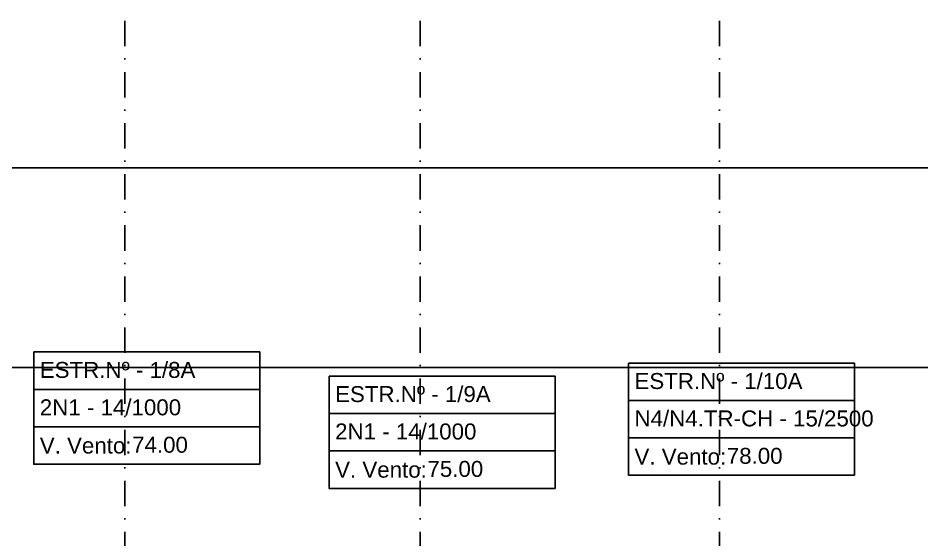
# Model space of a CAD drawing. Header units: metres. Extents: x -121 to 9872, y 3505 to 10721.
# Drawn here: x 1625.7 to 1852.2, y 9806.8 to 9937.5 of the extents above; entities that cross this region are included whole.
import ezdxf
from ezdxf.enums import TextEntityAlignment as Align

# ---------------------------------------------------------------- set-up
doc = ezdxf.new("R2010")
doc.units = ezdxf.units.M
doc.linetypes.add('DASHDOT', pattern=[25.4, 12.7, -6.35, 0, -6.35])
for name, color, linetype in [('Cabeçalho', 7, 'Continuous'), ('Grade', 9, 'Continuous'), ('Ind.Rot', 8, 'DASHDOT')]:
    doc.layers.add(name, color=color, linetype=linetype)
doc.styles.add('Arial', font='arial.ttf')
doc.styles.add('SIMM-PADRÃO_(TXT)', font='arial.ttf', dxfattribs={"height": 2})

# ---------------------------------------------------------------- blocks, each defined once
blk = doc.blocks.new('Bloco P Sup')
at = {"layer": 'Cabeçalho'}
blk.add_lwpolyline([(-11.66, -3.34), (44.97, -3.34), (44.97, -31.45), (-11.66, -31.45)], close=True, dxfattribs=at)
for points in [[(-11.66, -12.71), (44.97, -12.71)], [(-11.66, -22.08), (44.97, -22.08)], [(-11.66, -31.45), (44.97, -31.45)]]:
    blk.add_lwpolyline(points, dxfattribs=at)
at = {"layer": 'Cabeçalho', "style": 'Arial'}
blk.add_text('V. Vento:', height=4, dxfattribs=at).set_placement((-10.16, -26.77), align=Align.MIDDLE_LEFT)
at = {"layer": 'Cabeçalho', "style": 'SIMM-PADRÃO_(TXT)'}
for tag, p in [('ESTRUTURANUM', (-10.16, -11.03)), ('TIPO_ESFORÇO', (-10.16, -20.4)), ('VÃOVENTO', (12.97, -29.77))]:
    blk.add_attdef(tag, text='', height=4, dxfattribs=at).set_placement(p, align=Align.BOTTOM_LEFT)

msp = doc.modelspace()

# ---------------------------------------------------------------- linework, layer by layer
at = {"layer": 'Grade'}
for points in [[(0, 9900), (9859.453, 9900)], [(0, 9850), (9859.453, 9850)]]:
    msp.add_lwpolyline(points, dxfattribs=at)
at = {"layer": 'Ind.Rot', "linetype": 'DASHDOT', "ltscale": 0.5}
for points in [[(1652.49, 10500), (1652.49, 8300)], [(1726.49, 10500), (1726.49, 8300)], [(1801.509, 10500), (1801.509, 8300)]]:
    msp.add_lwpolyline(points, dxfattribs=at)

# ---------------------------------------------------------------- block references
at = {"layer": 'Cabeçalho'}
for p, values in [((1641.332, 9857.211), {'ESTRUTURANUM': 'ESTR.Nº - 1/8A', 'TIPO_ESFORÇO': '2N1 - 14/1000', 'VÃOVENTO': '74.00'}), ((1790.351, 9854.431), {'ESTRUTURANUM': 'ESTR.Nº - 1/10A', 'TIPO_ESFORÇO': 'N4/N4.TR-CH - 15/2500', 'VÃOVENTO': '78.00'}), ((1715.332, 9851.161), {'ESTRUTURANUM': 'ESTR.Nº - 1/9A', 'TIPO_ESFORÇO': '2N1 - 14/1000', 'VÃOVENTO': '75.00'})]:
    msp.add_blockref('Bloco P Sup', p, dxfattribs=at).add_auto_attribs(values)

doc.saveas('drawing.dxf')
